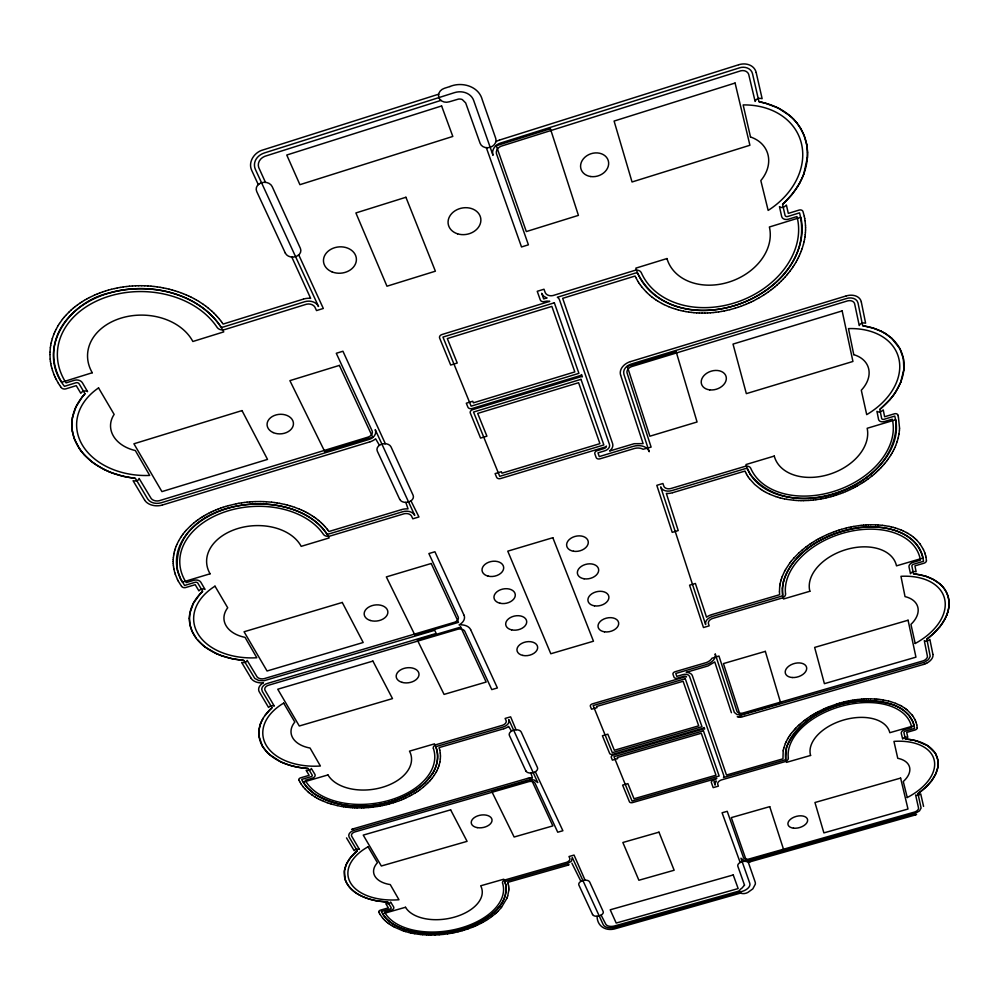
<?xml version="1.0" encoding="UTF-8"?>
<svg xmlns="http://www.w3.org/2000/svg" width="999" height="999" viewBox="0 0 999 999"><rect width="100%" height="100%" fill="white"/><g stroke="black" fill="none" stroke-linecap="round" stroke-linejoin="round"><path stroke-width="1.5" d="M506.168 888.573L505.157 895.891M508.766 889.46L508.766 888.273M805.556 229.957L805.569 227.747M899.55 428.184L898.413 417.045M49.95 354.47L49.987 352.297M440.459 756.056L440.334 758.953M189.385 618.369L189.885 613.224M173.189 561.363L173.239 559.59M71.878 422.802L72.078 429.021M782.454 588.099L782.642 594.605A1.998 1.311 -16.9 0 1 781.056 596.316L712.399 616.47C708.94 617.444 704.62 620.454 705.619 624.562L660.676 486.9C662.349 491.246 668.056 491.795 671.952 490.559L745.304 468.643A2.135 1.486 -17.6 0 1 747.714 469.343L750.249 474.25M805.444 232.292L805.544 230.082M899.45 430.107L899.55 428.284M508.691 890.733L508.766 889.535M807.404 157.417L807.504 152.285M49.987 352.172L50.35 347.727M71.878 422.789L72.103 420.142M173.239 559.49L173.364 557.704M807.404 157.43L803.795 173.963M903.87 369.555L903.421 358.778L899.937 348.788M805.231 234.653L805.431 232.417M779.67 586.838L779.457 591.77M782.454 588.074L783.516 581.543M899.437 430.207L898.988 433.978M903.87 369.568L900.661 382.342M508.691 890.796L507.717 895.841M344.418 871.016L345.229 879.657M440.322 759.028L439.91 761.937M173.376 557.604L173.601 555.819M72.103 420.129L72.49 417.482M804.944 237L805.219 234.765M779.682 586.75L779.907 585.139M50.362 347.602L50.674 345.442M783.191 750.823L782.954 758.828L726.485 775.037L692.344 675.611A8.679 5.519 -14.2 0 0 686.238 672.352L708.079 665.921L714.76 661.925L731.418 712.712M438.536 94.818L438.636 94.193L263.062 149.912C254.458 152.11 247.59 162.063 251.835 170.654L258.279 184.59L258.778 184.153M804.545 239.348L804.919 237.125M344.505 870.454L346.341 864.347L349.575 858.878M173.614 555.719L173.913 553.933M937.761 767.582L937.924 760.426L935.626 753.858M779.919 585.052L780.219 583.428M898.975 434.078L898.201 437.874M50.699 345.317L51.111 343.169M189.885 613.211L193.481 603.059L200.412 593.556M72.502 417.47L75.874 407.055L82.018 397.302M783.204 750.749L783.478 749.387M937.761 767.594L935.738 773.863L931.655 780.706M804.07 241.708L804.532 239.473M173.926 553.833L174.313 552.06M439.897 762.012L439.185 764.909M780.231 583.329L780.606 581.705M948.163 610.564C950.836 600.973 947.514 590.134 939.772 583.853M51.136 343.044L51.648 340.909M803.496 244.056L804.045 241.833M739.447 890.946L614.035 926.098A7.617 4.258 -11.8 0 1 605.894 924.412L601.111 915.109M783.491 749.312L783.828 747.951M786.488 747.764L785.676 758.703A1.823 1.099 -15.5 0 1 784.227 760.177L723.513 777.509A5.457 3.272 -14.2 0 0 723.8 775.536L689.597 676.51A5.782 3.684 -14.2 0 0 682.829 674.625L676.798 676.385L675.774 673.463L705.968 664.66A12.163 7.805 -14.8 0 0 715.184 653.87L734.327 712.399L736.987 714.56L741.42 715.059L924.512 662.225L928.458 659.59L930.194 656.281L926.972 639.71A1.936 1.199 -19.1 0 1 927.634 638.461L930.144 636.475M948.163 610.564L947.601 612.587M174.338 551.96L174.813 550.187M898.176 437.974L897.09 441.77M780.631 581.618L781.068 579.982M783.516 581.53C792.482 552.122 822.864 535.127 851.285 529.033C878.034 522.839 918.468 528.746 923.526 561.276L913.561 564.235A2.01 1.299 -19.8 0 0 911.9 566.071L913.323 573.076A2.01 1.286 -19.7 0 0 914.447 573.888L925.074 576.061M51.673 340.784L52.273 338.661M803.471 244.181L802.097 248.726M783.853 747.876L785.339 743.581M786.488 747.751L786.9 746.378M174.837 550.087L175.387 548.326M781.093 579.895L781.618 578.246M438.711 766.395L439.16 764.997M947.601 612.599L946.902 614.622M505.157 895.903L503.171 900.773M507.305 897.114L507.692 895.903M52.31 338.536L53.846 334.215M260.414 724.05L259.016 729.907L259.041 736.375M786.912 746.353C804.819 708.041 856.68 692.12 895.329 705.619M897.052 441.883L895.653 445.666M801.26 251.061L802.047 248.851M175.424 548.226L176.061 546.465M781.643 578.159L782.242 576.523M260.427 724.038L260.914 722.752M438.161 767.869L438.686 766.47M803.783 173.976L802.135 178.022M506.818 898.388L507.28 897.177M946.627 615.297L946.89 614.635M800.336 253.371L801.21 251.174M782.279 576.423L784.577 571.328M176.099 546.366L176.823 544.617M900.661 382.367L895.916 391.558M946.627 615.309L945.079 618.681M260.914 722.739L263.137 718.269M438.136 767.956L436.85 770.803M53.884 334.103L54.77 332.018M894.817 447.602L895.616 445.766M506.793 898.451L501.598 907.129M799.325 255.657L800.286 253.484M785.364 743.506L785.976 742.12M802.135 178.047L799.662 183.017M176.86 544.53L178.596 540.983M54.82 331.905L55.794 329.857M893.905 449.525L894.767 447.702M798.238 257.942L799.275 255.781M786.013 742.045L787.474 739.21M892.919 451.436L893.855 449.625M797.065 260.202L798.176 258.054M55.857 329.745L58.142 325.599M945.079 618.693L942.307 623.351M436.088 772.264L436.813 770.891M502.522 901.985L503.171 900.786M784.627 571.241L785.514 569.605M799.65 183.029L797.364 186.913M891.857 453.346L892.856 451.536M795.803 262.437L797.002 260.314M178.646 540.884L180.707 537.412M432.629 773.313C437.312 765.796 439.148 756.218 436.138 747.739A1.911 1.211 -8.8 0 1 437.437 746.191L502.884 727.097C506.043 726.285 510.227 723.351 508.791 719.605L537.799 782.604L533.953 779.919L527.659 780.144L354.295 830.294C351.473 830.906 347.352 833.815 349.138 837.125L357.018 850.361A1.836 1.086 -7.3 0 1 356.705 851.423L353.171 854.669M436.039 772.339L434.353 775.124M785.564 569.517L789.972 562.799M787.524 739.135L788.336 737.749M502.509 901.997L500.187 905.569M794.467 264.648L795.741 262.55M890.721 455.232L891.795 453.446M58.204 325.487L59.453 323.514M432.617 773.326L425.224 782.567M788.386 737.674L789.26 736.3M797.352 186.925L791.995 194.405M895.903 391.571L893.718 394.805M889.51 457.105L890.658 455.332M793.056 266.833L794.405 264.76M180.769 537.312L181.893 535.651M789.31 736.226L790.246 734.852M942.294 623.364L939.909 626.635M59.528 323.414L62.35 319.455M434.303 775.199L432.342 777.934M791.57 268.981L792.981 266.945M888.223 458.953L889.435 457.205M264.772 715.759L270.479 709.215M181.955 535.564L183.154 533.928M893.705 394.817L892.532 396.391M790.296 734.777L791.295 733.416M790.009 271.104L791.483 269.093M886.875 460.789L888.161 459.053M349.575 858.878L350.387 857.816M931.642 780.706L926.323 786.737L919.005 792.844M500.174 905.581L498.326 907.904M790.034 562.712L791.27 561.138M892.519 396.403L889.984 399.525M788.373 273.202L789.922 271.216M885.464 462.587L886.8 460.876M791.358 733.341L793.606 730.581M183.229 533.841L184.503 532.217M431.231 779.32L432.28 778.009M939.909 626.635L933.528 633.528M62.438 319.355L63.936 317.482M82.03 397.29L82.655 396.528M791.982 194.418L784.802 202.21M500.611 908.341L501.548 907.192M791.333 561.051L794.068 557.854M786.663 275.262L788.273 273.314M883.978 464.373L885.389 462.687M350.824 857.279L353.159 854.682M82.655 396.516L84.316 394.63A2.423 1.786 2.6 0 0 84.515 392.907L79.071 383.778A2.435 1.798 2.9 0 0 75.862 382.792L64.46 386.338C34.903 348.713 69.68 301.211 109.815 292.857C148.489 282.018 196.403 291.808 220.354 326.099A2.423 1.873 -1.1 0 0 223.414 326.985L304.633 301.748C309.553 300.175 316.084 301.536 318.531 306.493L255.444 169.505A15.422 12.787 -1.1 0 1 264.435 152.934L454.52 92.632A15.41 13.087 -11.8 0 1 473.651 100.4L493.019 155.307C491.096 149.9 495.604 144.38 500.699 142.994L739.335 67.895C744.305 66.059 751.273 68.069 752.522 73.739L758.716 100.674A2.547 2.048 -25.9 0 0 760.227 102.023L761.962 102.373M184.578 532.13L185.926 530.544M430.07 780.681L431.181 779.382M64.023 317.382L65.622 315.547M889.984 399.538L880.681 408.641A2.185 1.523 -21.6 0 0 879.969 410.202L881.655 418.431A2.185 1.511 -21.5 0 0 884.04 419.293L894.767 416.084L896.003 421.516M784.877 277.272L786.563 275.362M882.429 466.133L883.903 464.473M498.314 907.916L492.719 913.486M500.549 908.403L498.439 910.713M793.668 730.506L794.854 729.183M186.001 530.457L190.672 525.711M430.007 780.743L427.547 783.328M794.143 557.767L798.75 553.084M783.041 279.258L784.789 277.385M880.818 467.869L882.342 466.233M65.709 315.447L69.231 311.825M794.917 729.108L796.153 727.784M200.424 593.543L201.985 591.957A2.16 1.474 -2.8 0 0 202.235 590.534L197.814 583.104A2.173 1.486 -2.7 0 0 194.992 582.342L184.615 585.464L180.594 578.858L177.51 570.292M879.145 469.567L880.731 467.957M781.131 281.194L782.941 279.358M796.228 727.722L797.527 726.423M497.265 911.875L498.376 910.776M877.422 471.241L879.058 469.655M779.145 283.092L781.018 281.293M425.199 782.579C395.891 808.666 347.864 814.722 314.161 793.668M427.472 783.403L423.301 787.15M797.602 726.348L798.95 725.062M784.789 202.223L783.478 203.446A2.423 1.873 -23.6 0 0 782.754 205.332L785.064 215.372A2.41 1.848 -23.4 0 0 787.774 216.483L799.562 212.849C820.391 296.129 677.884 350.125 638.036 274.013A2.36 1.823 -17.3 0 0 635.302 273.102L557.355 297.265A7.03 5.457 -13.9 0 1 559.477 299.787L609.465 444.48A6.556 4.733 -14.1 0 1 604.745 450.836L597.976 452.884L599.275 456.58L633.129 446.391A13.561 9.703 -14.9 0 1 649.2 451.735L623.888 374.225C622.477 369.405 627.022 365.197 631.306 364.023L846.528 298.501C850.661 297.053 856.905 298.102 858.016 303.022L862.487 324.862A2.285 1.648 -22.8 0 0 863.785 325.936L873.188 328.109L881.23 331.306M270.479 709.203L271.403 708.366A2.01 1.299 -5.2 0 0 271.678 707.105L262.287 691.345C260.177 687.624 264.273 684.128 267.632 683.366L436.201 633.453L434.69 630.307L264.036 680.731L258.853 680.531L254.807 678.446L244.243 661.063A2.073 1.361 -4.3 0 0 242.72 660.277L232.068 658.678L221.578 655.694M496.041 913.024L497.202 911.937M69.331 311.725L71.154 310.027M932.879 634.128L933.516 633.528M875.624 472.877L877.322 471.328M798.838 552.996L802.185 550.037M777.11 284.952L779.045 283.192M799.038 724.987L800.436 723.726M932.866 634.128L930.156 636.475M190.759 525.636L194.193 522.664M494.755 914.147L495.979 913.086M71.254 309.927L73.164 308.279M873.788 474.488L875.536 472.964M775.024 286.75L777.01 285.04M715.259 779.482L713.423 780.219A2.722 1.636 -14.1 0 0 711.35 782.504L713.174 787.637L718.381 786.138L717.682 784.04A5.432 3.247 -14.3 0 1 721.403 779.932L784.827 761.7A4.57 2.735 -15.5 0 0 788.348 758.166M800.524 723.663L803.583 721.128M298.251 255.319L298.751 254.92L323.314 308.466L316.533 310.577L314.847 307.018A7.218 5.632 -4.2 0 0 306.568 304.195L224.575 329.633A6.056 4.683 -1.1 0 1 217.295 327.647A8.766 6.768 -1.1 0 1 216.97 327.173A84.403 63.811 1.3 0 0 105.057 297.552A84.403 63.811 1.3 0 0 65.022 381.206L66.071 382.867L74.525 380.244A6.081 4.508 2.9 0 1 82.318 382.617L87.575 391.645A3.934 2.897 2.5 0 0 81.806 392.132L80.782 393.244L76.249 385.639L65.747 388.886A3.659 2.697 3.2 0 1 61.314 387.699L61.076 387.387M492.694 913.498C468.581 932.517 434.627 938.211 405.307 929.682M494.692 914.21L492.045 916.345M871.89 476.061L873.688 474.575M802.272 549.949L805.843 547.09M772.864 288.511L774.912 286.85M73.277 308.192L75.25 306.581M423.226 787.212L420.204 789.56M871.79 476.136L867.944 479.083M194.293 522.589L196.066 521.203M770.666 290.222L772.751 288.599M803.671 721.053L805.231 719.854M379.433 445.267L375.599 438.773A5.632 4.158 -6.9 0 1 375.299 439.036L374.662 439.523A5.632 4.158 -6.9 0 1 374.338 439.747L373.638 440.197A5.632 4.158 -6.9 0 1 373.289 440.397L372.54 440.796A5.632 4.158 -6.9 0 1 372.165 440.984L371.378 441.321A5.632 4.158 -6.9 0 1 370.979 441.471L370.13 441.77M75.362 306.493L77.422 304.945M410.964 500.849L418.956 516.958L412.812 518.806L411.438 515.909A6.481 4.595 -8.1 0 0 404.158 513.748L329.982 536.063A5.42 3.821 -5.9 0 1 323.564 534.552A7.842 5.532 -6 0 1 323.301 534.165A75.375 52.348 -4 0 0 224.875 511.875A75.375 52.348 -4 0 0 185.402 581.218L186.264 582.567L193.918 580.269A5.42 3.709 -2.7 0 1 200.762 582.092L205.032 589.435A3.509 2.385 -2.9 0 0 199.862 589.947L198.901 590.871L195.205 584.69L185.739 587.524A3.259 2.223 -2.4 0 1 181.793 586.638L181.593 586.388M805.943 547.015L807.754 545.679M490.609 917.407L491.97 916.408M571.915 863.236L580.931 881.355M196.166 521.128L198.002 519.78M768.406 291.883L770.541 290.309M805.319 719.792L806.93 718.618M418.569 790.721L420.117 789.622M918.993 792.844L918.655 793.094A1.773 1.011 -17.3 0 0 918.056 794.143L921.09 808.054L919.505 810.876L915.246 813.398L749.912 860.314L744.218 860.601L740.946 858.253L749.787 883.303A10.215 5.732 -13.9 0 1 741.907 891.483L615.347 927.222A10.152 5.682 -11.8 0 1 603.259 924.724L572.277 857.467L571.478 861.126L567.457 863.685L506.343 881.168A1.761 1.024 -10.1 0 0 505.107 882.504L505.157 882.616M865.896 480.531L867.831 479.158M77.535 304.857L79.658 303.359M807.866 545.604L809.727 544.293M490.521 917.469L487.587 919.467M766.096 293.481L768.281 291.958M807.017 718.543L810.464 716.208M198.102 519.705L200 518.394M863.798 481.943L865.783 480.606M416.883 791.857L418.481 790.783M511.513 731.106L508.616 726.373A4.795 3.047 -10.3 0 1 508.354 726.573L507.792 726.947A4.795 3.047 -10.3 0 1 507.492 727.135L506.893 727.472A4.795 3.047 -10.3 0 1 506.58 727.647L505.931 727.946A4.795 3.047 -10.2 0 1 505.594 728.096L504.92 728.371A4.795 3.047 -10.2 0 1 504.57 728.496L503.846 728.733M809.827 544.218L811.737 542.944M79.783 303.271L81.968 301.835M535.327 771.777L562.887 830.743L557.729 832.217L534.964 783.054A5.557 3.397 -10.7 0 0 528.896 781.605L354.67 831.98A5.557 3.334 -7.3 0 0 351.586 836.051L359.44 849.462A2.985 1.773 -7.4 0 0 355.045 849.962L354.17 850.686L346.516 837.886M763.736 295.03L765.971 293.569M200.112 518.331L202.06 517.057M861.662 483.316L863.685 482.017M415.147 792.956L416.795 791.92M811.85 542.869L813.798 541.633M810.564 716.146L812.312 715.047M486.014 920.466L487.5 919.53M716.283 778.733L716.832 778.383L632.667 802.559A2.722 1.636 -12.5 0 1 629.445 801.785L622.614 785.114L627.884 783.603L634.028 798.763L715.996 775.212L701.298 733.229L617.295 757.517L617.732 758.591L612.387 760.127L611.301 757.454A2.797 1.723 -12.4 0 1 613.311 755.069L702.846 729.183A2.81 1.736 -14.2 0 1 704.682 729.058L704.145 727.484A2.81 1.736 -14.2 0 1 702.559 728.358L612.986 754.27A2.797 1.723 -12.4 0 1 609.652 753.433L602.409 735.751L607.829 734.178L614.348 750.261L698.713 725.848L683.104 681.268L596.59 706.48L597.052 707.617L591.545 709.215L590.384 706.38A2.885 1.823 -12.2 0 1 592.444 703.858L684.665 676.985A2.897 1.836 -14.2 0 1 686.313 676.822L686.538 676.86A2.885 1.836 -14.2 0 0 683.716 676.311L677.422 678.134A2.897 1.848 -14.1 0 1 674.025 677.197L672.989 674.275A2.897 1.861 -14.1 0 1 675.149 671.715L706.231 662.612A9.241 5.932 -14.8 0 0 711.912 658.254L718.955 656.018L736.987 711.475A5.657 3.509 -15.1 0 0 742.819 713.061L923.138 660.863A5.744 3.521 -18.8 0 0 927.434 656.331L924.312 640.684A3.147 1.948 -19.1 0 0 928.758 640.222L929.857 639.397L932.904 654.37M927.572 662.662L928.183 662.275A4.783 2.922 -18.8 0 0 928.483 662.075L929.045 661.663A4.783 2.922 -18.8 0 0 929.32 661.45L929.844 661.026A4.783 2.922 -18.8 0 0 930.094 660.801L930.569 660.339A4.783 2.935 -18.8 0 0 930.781 660.102L931.205 659.627A4.783 2.935 -18.8 0 0 931.393 659.39L931.742 658.903A4.783 2.935 -18.9 0 0 931.905 658.653L932.192 658.166A4.783 2.935 -18.9 0 0 932.329 657.916L932.554 657.417A4.783 2.935 -18.9 0 0 932.641 657.167L932.804 656.668A4.783 2.935 -18.9 0 0 932.866 656.418L932.954 655.931A4.783 2.935 -18.9 0 0 932.979 655.681L932.991 655.207A4.783 2.935 -18.9 0 0 932.979 654.969L932.916 654.495M763.611 295.117L758.89 297.964M82.093 301.748L84.341 300.362M861.55 483.391L857.279 485.914M202.173 516.995L204.183 515.771M740.159 862.474L722.077 812.774L727.222 811.313L743.556 857.804A5.195 2.96 -14.2 0 0 748.913 859.04L914.622 812.037A5.257 2.985 -17.1 0 0 918.556 808.141L915.621 795.017A2.872 1.648 -17.3 0 0 919.704 794.555L920.703 793.843L923.576 806.405M813.91 541.57L815.908 540.359M415.06 793.019L411.538 795.067M812.412 714.984L814.185 713.923M485.926 920.516L482.717 922.377M84.465 300.287L86.788 298.963M816.021 540.297L818.056 539.135M204.296 515.709L206.368 514.535M814.297 713.86L816.108 712.824M495.879 141.708L496.69 141.246A6.294 5.232 -13.5 0 1 497.127 141.021L498.014 140.622A6.294 5.232 -13.6 0 1 498.476 140.434L499.438 140.085M756.405 299.338L758.753 298.039M855.032 487.15L857.154 485.989M818.169 539.073L820.241 537.949M816.22 712.774L818.081 711.763M926.622 663.186L927.259 662.837M409.677 796.066L411.451 795.117M481.019 923.288L482.629 922.427M86.913 298.888L89.298 297.615M206.481 514.473L208.604 513.336M753.883 300.662L756.268 299.413M852.746 488.336L854.907 487.212M818.181 711.713L824.175 708.791M820.366 537.887L822.464 536.8M409.578 796.116L405.806 797.964M480.931 923.338L477.497 925.024M208.729 513.274L210.889 512.2M89.435 297.552L94.493 295.13M751.323 301.923L753.745 300.724M850.424 489.473L852.622 488.399M822.589 536.75L827.022 534.652M211.014 512.137L213.237 511.101M848.076 490.559L850.299 489.535M748.726 303.109L751.186 301.985M925.611 663.661L926.285 663.348M475.686 925.848L477.397 925.074M403.821 798.863L405.706 798.014M824.275 708.741L826.26 707.879M845.703 491.595L847.951 490.609M213.361 511.051L215.622 510.064M746.103 304.245L748.588 303.172M827.147 534.602L829.345 533.653M473.838 926.647L475.586 925.898M94.63 295.067L97.165 293.993M401.798 799.712L403.721 798.913M826.373 707.829L828.383 706.992M843.306 492.582L845.579 491.645M829.47 533.591L831.705 532.692M471.953 927.409L473.738 926.685M215.747 510.014L218.057 509.09M743.456 305.319L745.966 304.308M399.737 800.536L401.685 799.762M351.561 829.42L352.21 829.158M97.315 293.931L99.9 292.919M924.574 664.085L925.274 663.811M828.496 706.955L837.087 703.895M840.883 493.506L843.181 492.632M568.481 864.984L569.105 864.747M831.83 532.642L834.078 531.793M471.853 927.447L468.106 928.833M915.958 814.722L916.595 814.485M740.771 306.318L743.306 305.369M218.182 509.04L220.529 508.166M397.652 801.31L399.625 800.574M100.05 292.857L102.672 291.908M838.436 494.38L840.758 493.556M834.202 531.743L836.475 530.931M395.529 802.047L397.54 801.348M738.074 307.255L740.634 306.368M630.319 361.663L629.445 361.963A5.657 4.221 -15.8 0 0 629.033 362.125L628.221 362.475A5.657 4.221 -15.8 0 0 627.822 362.662L627.047 363.074A5.657 4.221 -15.7 0 0 626.673 363.286L625.936 363.748A5.657 4.221 -15.7 0 0 625.586 363.986L624.899 364.485A5.657 4.221 -15.7 0 0 624.575 364.747L623.95 365.297A5.657 4.208 -15.7 0 0 623.663 365.584L623.101 366.171A5.657 4.208 -15.6 0 0 622.839 366.471L622.34 367.083A5.657 4.208 -15.6 0 0 622.115 367.395L621.69 368.032A5.644 4.208 -15.6 0 0 621.503 368.369L621.166 369.018A5.644 4.208 -15.6 0 0 621.016 369.355L620.754 370.03A5.644 4.208 -15.6 0 0 620.641 370.367L620.466 371.041A5.644 4.208 -15.6 0 0 620.404 371.391L620.317 372.065A5.644 4.196 -15.6 0 0 620.292 372.402L620.279 373.077A5.644 4.196 -15.6 0 0 620.304 373.401L620.379 374.063A5.644 4.196 -15.5 0 0 620.441 374.388L620.604 375.05M220.667 508.116L223.052 507.292M468.007 928.87L464.16 930.119M835.976 495.204L838.311 494.43M836.6 530.894L838.885 530.132M102.822 291.858L105.494 290.984M711.613 614.672L710.851 614.922A4.97 3.247 -15.3 0 0 710.489 615.059L709.765 615.347A4.958 3.247 -15.2 0 0 709.415 615.496L708.728 615.834A4.958 3.247 -15.2 0 0 708.391 616.008L707.742 616.383A4.958 3.247 -15.2 0 0 707.429 616.57L706.817 616.982A4.958 3.247 -15.2 0 0 706.53 617.195L695.391 583.478L689.572 585.189L703.471 627.534L709.153 625.861L708.378 623.339A5.944 3.871 -15.3 0 1 712.424 618.518L781.717 598.164A4.995 3.259 -16.9 0 0 785.564 594.018M393.381 802.746L395.417 802.085M352.535 829.045L353.234 828.82M923.488 664.447L924.225 664.21M735.351 308.117L737.936 307.305M381.418 911.475L390.01 909.015A1.761 1.011 -8 0 0 391.121 907.616L388.099 902.547A1.773 1.024 -8 0 0 386.863 901.985L386.426 901.96M223.177 507.255L225.599 506.481M567.482 865.309L568.156 865.097M499.662 140.01L738.611 64.785M914.959 815.047L915.633 814.834M303.396 299.101L223.114 324.076L222.078 322.59M833.503 495.966L835.851 495.242M839.023 530.094L841.32 529.383M630.531 361.601L845.991 295.991M162.425 505.007L369.93 441.833M401.523 509.627L328.896 531.518L328.047 530.319M393.269 802.784L389.011 804.02M837.212 703.858L839.31 703.234M105.644 290.934L108.367 290.122M672.639 492.694L744.979 471.066L745.554 472.29M462.15 930.718L464.048 930.156M711.8 614.61L779.657 594.692L779.457 591.858M735.214 308.167L729.869 309.653M503.671 728.783L439.098 747.614L439.41 748.651M225.737 506.443L228.184 505.731M353.409 828.77L526.873 778.583M744.442 716.233L923.313 664.497M567.32 865.359L507.804 882.354L508.066 883.241M831.018 496.678L833.378 496.016M841.458 529.345L846.228 528.046M750.399 861.712L914.797 815.097M839.435 703.196L841.545 702.609M460.127 931.268L462.038 930.743M738.848 64.71L739.847 64.436A6.444 5.257 -26.3 0 1 740.334 64.336L741.32 64.148A6.444 5.257 -26.3 0 1 741.807 64.086L742.781 63.986A6.444 5.257 -26.3 0 1 743.268 63.961L744.243 63.948A6.444 5.257 -26.4 0 1 744.73 63.961L745.679 64.036A6.444 5.257 -26.4 0 1 746.141 64.098L747.065 64.261A6.444 5.257 -26.4 0 1 747.514 64.361L748.401 64.598A6.444 5.257 -26.4 0 1 748.825 64.748L749.662 65.06A6.444 5.245 -26.5 0 1 750.074 65.247L750.861 65.647A6.444 5.245 -26.5 0 1 751.236 65.859L751.96 66.334A6.431 5.245 -26.5 0 1 752.297 66.596L752.959 67.133A6.431 5.245 -26.5 0 1 753.258 67.42L753.845 68.019A6.431 5.245 -26.5 0 1 754.108 68.344L754.607 69.006A6.431 5.232 -26.5 0 1 754.832 69.343L755.244 70.055A6.431 5.232 -26.5 0 1 755.431 70.43L755.756 71.179A6.431 5.232 -26.4 0 1 755.893 71.578L756.131 72.39M108.516 290.072L111.264 289.335M303.621 299.038L304.558 298.788A6.031 4.72 -4.1 0 1 305.02 298.689L305.944 298.514A6.031 4.72 -4.1 0 1 306.418 298.439L307.367 298.339A6.031 4.72 -4.2 0 1 307.829 298.314L308.778 298.276A6.031 4.72 -4.2 0 1 309.253 298.289L310.202 298.326A6.031 4.72 -4.2 0 1 310.664 298.376L291.808 257.093L292.495 257.13M846.215 295.929L847.115 295.692A5.782 4.233 -23 0 1 847.552 295.592L848.426 295.429A5.782 4.233 -23 0 1 848.863 295.367L849.737 295.267A5.782 4.233 -23 0 1 850.174 295.229L851.036 295.204A5.782 4.233 -23 0 1 851.46 295.217L852.297 295.254A5.782 4.233 -23 0 1 852.709 295.292L853.533 295.404A5.782 4.233 -23 0 1 853.92 295.479L854.707 295.667A5.782 4.233 -23.1 0 1 855.082 295.766L855.806 296.016A5.782 4.233 -23.1 0 1 856.168 296.154L856.842 296.466A5.782 4.221 -23.1 0 1 857.167 296.641L857.791 297.015A5.782 4.221 -23.1 0 1 858.091 297.215L858.653 297.64A5.782 4.221 -23.1 0 1 858.915 297.864L859.402 298.351A5.769 4.221 -23.1 0 1 859.627 298.601L860.052 299.126A5.769 4.221 -23.1 0 1 860.239 299.413L860.576 299.975A5.769 4.221 -23.1 0 1 860.726 300.274L860.988 300.886A5.769 4.208 -23.1 0 1 861.101 301.198L861.275 301.86M162.213 505.069L161.351 505.294A5.669 4.021 -1 0 1 160.926 505.394L160.065 505.556A5.669 4.021 -1 0 1 159.64 505.619L158.754 505.719A5.669 4.021 -1 0 1 158.317 505.756L157.43 505.794A5.669 4.021 -0.9 0 1 156.98 505.806L156.094 505.781A5.669 4.021 -0.9 0 1 155.657 505.756L154.77 505.669A5.669 4.021 -0.9 0 1 154.333 505.619L153.471 505.469A5.669 4.021 -0.9 0 1 153.047 505.382L152.21 505.182A5.669 4.021 -0.8 0 1 151.798 505.069L150.986 504.807A5.682 4.033 -0.8 0 1 150.587 504.657L149.825 504.345A5.682 4.033 -0.8 0 1 149.45 504.17L148.739 503.808A5.682 4.033 -0.8 0 1 148.389 503.608L147.727 503.184A5.682 4.033 -0.8 0 1 147.402 502.972L146.803 502.509A5.682 4.033 -0.7 0 1 146.516 502.272L145.979 501.76A5.682 4.033 -0.7 0 1 145.729 501.498L145.267 500.961A5.682 4.033 -0.7 0 1 145.055 500.686L144.655 500.099M228.321 505.694L236.114 503.833M401.723 509.577L402.572 509.353A5.407 3.846 -8 0 1 402.984 509.253L403.821 509.103A5.407 3.846 -8 0 1 404.245 509.028L405.082 508.941A5.407 3.846 -8 0 1 405.507 508.903L406.356 508.866A5.407 3.846 -8.1 0 1 406.78 508.853L407.617 508.878A5.407 3.846 -8.1 0 1 408.042 508.903L405.831 502.397M672.439 492.744L671.603 492.969A5.32 3.721 -15.5 0 1 671.203 493.056L670.379 493.206A5.32 3.721 -15.5 0 1 669.979 493.269L669.155 493.369A5.32 3.721 -15.5 0 1 668.743 493.406L667.931 493.444A5.32 3.721 -15.4 0 1 667.532 493.444L666.733 493.419A5.32 3.721 -15.4 0 1 666.333 493.394L678.221 530.569L672.227 532.355L656.805 485.339L662.936 483.504L663.91 486.413A6.394 4.495 -15.5 0 0 670.641 488.598L744.854 466.433A5.345 3.721 -17.6 0 1 750.611 468.019A7.717 5.382 -17.5 0 1 750.786 468.406A75.025 52.198 -19.7 0 0 836.138 490.659A75.025 52.198 -19.7 0 0 892.582 420.679L892.244 419.205L884.34 421.566A5.445 3.771 -21.5 0 1 878.558 419.468L876.972 411.351A3.559 2.473 -21.5 0 0 882.005 410.901L883.228 409.89L884.627 416.745L894.48 413.798A3.272 2.26 -21.7 0 1 897.801 414.872L897.901 415.147M828.521 497.34L830.881 496.715M386.8 804.582L388.898 804.045M743.531 716.47L744.267 716.283M527.047 778.533L527.772 778.346M841.658 702.584L843.793 702.035M458.079 931.792L460.015 931.305M749.55 861.925L750.237 861.75M111.426 289.298L114.211 288.624M727.11 310.314L729.72 309.69M826.011 497.927L828.383 497.365M846.353 528.009L848.688 527.46M384.565 805.119L386.675 804.62M843.905 702.01L846.041 701.51M457.967 931.817L453.946 932.716M114.361 288.599L117.17 287.999M724.337 310.914L726.96 310.352M823.501 498.464L825.873 497.964M848.825 527.435L851.16 526.935M846.153 701.473L848.288 701.023M382.305 805.594L384.44 805.144M748.563 862.125L749.225 862M451.86 933.128L453.833 932.741M742.457 716.695L743.181 716.558M848.413 700.998L850.549 700.586M380.045 806.031L382.192 805.619M528.134 778.258L528.846 778.121M851.285 526.91L853.633 526.461M236.251 503.808L238.798 503.321M820.991 498.951L823.363 498.501M721.553 311.426L724.188 310.939M117.333 287.962L120.167 287.437M451.748 933.153L447.652 933.828M850.661 700.561L852.796 700.199M377.759 806.43L379.92 806.056M820.853 498.976L815.958 499.725M853.758 526.436L858.566 525.686M238.948 503.296L241.508 502.884M718.768 311.875L721.403 311.451M120.33 287.412L123.189 286.963M852.921 700.174L855.057 699.862M377.647 806.455L373.176 807.08M241.646 502.859L244.231 502.497M447.552 933.84L443.444 934.377M715.983 312.262L718.618 311.9M123.352 286.938L126.236 286.551M529.208 778.071L529.932 777.971M855.169 699.837L857.304 699.562M741.37 716.845L742.095 716.758M858.703 525.674L861.026 525.387M813.448 500.024L815.821 499.75M244.38 502.485L246.965 502.185M370.879 807.342L373.064 807.092M713.199 312.562L715.833 312.275M857.417 699.55L861.762 699.125M126.398 286.538L129.296 286.226M443.331 934.39L439.223 934.764M861.163 525.374L863.473 525.149M810.938 500.274L813.311 500.049M247.115 502.16L249.713 501.923M368.569 807.554L370.754 807.354M710.426 312.799L713.061 312.587M129.458 286.214L132.368 285.989M863.611 525.137L865.921 524.962M808.453 500.449L810.813 500.287M368.456 807.554L363.961 807.829M249.85 501.91L252.46 501.735M530.294 777.934L531.018 777.884M861.875 699.125L863.973 698.988M740.296 716.932L741.008 716.882M439.11 934.764L435.002 934.989M707.654 312.962L710.277 312.812M132.53 285.976L135.452 285.814M866.046 524.962L868.343 524.85M808.316 500.462L803.496 500.624M252.597 501.723L255.207 501.61M864.098 698.975L866.17 698.888M704.894 313.049L707.504 312.974M361.663 807.904L363.848 807.841M135.614 285.814L138.536 285.726M868.468 524.837L870.741 524.787M434.902 934.989L430.831 935.052M597.065 916.245C597.177 926.772 606.468 931.655 615.933 928.533L740.646 893.056M255.357 501.598L260.702 501.548M866.295 698.888L868.356 698.85M585.077 880.169L574.05 855.082L568.98 856.53L569.855 858.491A5.295 3.097 -11.1 0 1 566.508 862.349L505.494 879.794A4.396 2.547 -10.1 0 0 502.522 883.029M361.551 807.904L357.093 807.904M530.894 773.064L532.43 777.884M531.368 777.871L532.08 777.871M702.147 313.074L704.745 313.049M138.699 285.726L141.633 285.714M870.878 524.775L875.499 524.837M739.248 716.945L739.947 716.945M516.046 729.782L510.626 716.832L505.119 718.431L506.168 720.766A5.769 3.671 -10.2 0 1 502.647 725.237L436.451 744.567A4.795 3.009 -8.8 0 0 433.329 748.301M801.048 500.624L803.371 500.636M868.468 698.838L870.504 698.85M428.758 935.027L430.719 935.052M699.412 313.012L701.997 313.062M141.796 285.726L144.718 285.789M260.851 501.548L263.436 501.61M798.613 500.561L800.923 500.624M870.629 698.85L874.749 699.013M384.715 443.668L385.339 443.681L342.932 351.236L336.288 353.284L372.215 431.093A6.781 5.007 -6.8 0 1 368.419 437L159.153 500.749A6.818 4.858 -0.9 0 1 151.161 498.489L139.111 478.446A3.746 2.685 -0.1 0 1 134.815 480.944L133.092 480.756L144.568 499.962M354.82 807.829L356.968 807.904M426.698 934.952L428.646 935.027M144.88 285.801L147.802 285.939M696.69 312.887L699.263 313.012M263.586 501.61L266.171 501.748M875.624 524.837L877.834 524.95M796.203 500.437L798.488 500.561M352.56 807.716L354.695 807.829M426.585 934.952L422.627 934.702M264.723 182.28L265.447 182.317L258.704 167.47A11.563 9.578 -1.1 0 1 264.747 156.331L440.921 100.412L440.422 99.975M386.401 901.96L376.261 900.723M487.037 147.74L486.338 147.702L521.515 246.965L528.409 244.817L496.428 153.559A7.53 6.244 -13.6 0 1 501.011 146.229L740.821 70.792A7.705 6.269 -26 0 1 748.676 74.276L755.119 101.448A4.133 3.322 -25.8 0 1 760.401 98.364L762.137 98.689L756.181 72.59M738.224 716.882L738.898 716.932M266.308 501.748L271.578 502.197M350.312 807.554L352.435 807.716M147.964 285.951L150.886 286.164M877.959 524.95L882.417 525.349M874.862 699.013L876.835 699.163M693.993 312.675L696.553 312.874M793.818 500.262L796.078 500.437M348.077 807.342L350.187 807.542M420.616 934.515L422.515 934.689M876.947 699.163L878.883 699.362M151.049 286.176L153.946 286.463M691.32 312.4L693.855 312.662M793.693 500.249L786.825 499.338M303.846 768.081L307.192 768.393A1.936 1.211 -6.2 0 1 308.591 769.08L312.175 775.087A1.923 1.199 -6.3 0 1 311.014 776.698L301.735 779.407L302.422 780.868M133.554 478.096L134.128 478.159A2.298 1.648 -0.1 0 1 135.876 479.145L147.702 499.001C150.524 503.271 156.493 504.17 161.126 502.797L368.843 439.523C372.989 438.511 377.285 434.09 375.237 429.62L414.747 515.409C412.487 511.163 406.78 510.501 402.572 511.763L329.058 533.903A2.173 1.523 -5.9 0 1 326.361 533.229C291.983 483.191 170.28 498.588 177.497 570.267M418.631 934.277L420.517 934.502M302.897 767.981L303.833 768.081M345.866 807.092L347.964 807.329M271.716 502.21L274.25 502.522M154.108 286.488L157.005 286.85M878.983 699.375L880.893 699.612M133.529 478.096L123.252 476.273M302.884 767.969L298.226 767.269M882.529 525.362L884.652 525.636M688.673 312.05L691.183 312.387M418.531 934.265L414.747 933.703M343.681 806.78L345.754 807.067M737.237 716.745L737.886 716.845M274.4 502.534L276.91 502.897M881.006 699.625L882.879 699.912M910.726 739.66L906.28 739.123A1.836 1.086 -17.7 0 1 905.269 738.473L903.92 732.629A1.836 1.086 -17.7 0 1 905.444 731.068L914.56 728.446L914.372 727.022M157.168 286.875L160.04 287.312M884.777 525.661L889.035 526.386M686.051 311.626L688.536 312.038M341.521 806.43L343.569 806.767M910.738 739.66L911.5 739.797M277.048 502.922L279.545 503.346M160.19 287.337L163.049 287.849M911.513 739.797L912.287 739.934M882.979 699.924L888.586 701.098M412.837 933.353L414.635 933.69M341.408 806.418L337.275 805.594M298.214 767.269L293.694 766.308M784.552 498.913L786.7 499.313M683.466 311.139L685.913 311.601M912.299 739.934L916.033 740.759M376.248 900.723C363.873 898.338 349.812 892.444 345.229 879.669M279.683 503.371L284.703 504.433M163.199 287.874L166.034 288.461M410.964 932.966L412.737 933.341M782.329 498.426L784.44 498.888M889.147 526.411L891.158 526.848M680.906 310.577L683.328 311.114M761.987 102.385L765.396 103.197M166.184 288.499L168.981 289.148M409.115 932.542L410.864 932.954M337.175 805.569L331.156 804.008M123.227 476.273L112.325 472.989M293.681 766.308L289.323 765.122M780.132 497.877L782.205 498.401M891.27 526.873L893.231 527.372M284.84 504.458L287.237 505.057M678.396 309.94L680.781 310.539M409.016 932.517L405.532 931.58M169.143 289.186L171.903 289.91M888.685 701.123L890.409 701.585M916.046 740.771L927.484 745.591L935.052 752.909M765.409 103.209L778.159 108.017L789.872 115.747M287.375 505.094L289.735 505.744M893.343 527.397L895.279 527.947M777.984 497.277L780.019 497.852M675.911 309.228L678.259 309.902M172.065 289.947L174.788 290.734M890.496 701.61L895.579 703.321M289.872 505.781L292.195 506.493M403.796 931.043L405.444 931.555M775.861 496.615L777.871 497.24M925.086 576.061L925.861 576.311M289.31 765.109L283.554 763.049M329.183 803.383L331.044 803.97M895.379 527.971L897.264 528.571M174.95 290.784L177.635 291.646M673.476 308.454L675.786 309.19M925.873 576.311L933.153 579.37L939.759 583.841M292.32 506.543L294.605 507.305M405.282 929.669C395.691 926.51 385.926 920.953 381.418 911.5M402.098 930.469L403.708 931.006M327.247 802.721L329.083 803.358M177.785 291.696L180.444 292.62M775.761 496.578L769.804 494.28M897.364 528.608L901.086 529.982M671.078 307.605L673.351 308.404M294.73 507.342L299.288 509.09M220.667 655.369L221.566 655.694M402.01 930.431L394.268 927.047M327.148 802.697L323.514 801.273M180.594 292.67L183.204 293.669M112.3 472.989L109.191 471.753M220.654 655.356L216.271 653.533M668.731 306.693L670.953 307.555M183.354 293.718L185.914 294.78M895.666 703.358L900.286 705.444M283.529 763.036L281.206 762.025M109.178 471.753L104.158 469.455M668.606 306.643L664.185 304.658M901.185 530.019L902.909 530.769M299.413 509.14L301.561 510.052M321.715 800.486L323.414 801.235M186.064 294.842L188.574 295.954M895.354 705.631L898.301 707.017M769.705 494.23L766.021 492.445M301.673 510.114L303.771 511.088M216.259 653.533L205.344 647.152M280.444 761.663L281.194 762.012M903.009 530.819L906.405 532.492M319.955 799.662L321.616 800.449M188.711 296.016L191.184 297.202M280.432 761.663L269.231 754.332M303.883 511.138L305.931 512.162M881.243 331.318L884.49 333.067M104.146 469.455L94.905 463.998M661.987 303.534L664.06 304.595M318.256 798.788L319.867 799.612M191.321 297.265L193.731 298.514M306.044 512.225L308.029 513.286M900.374 705.494L901.747 706.243M898.313 707.03L901.048 708.578M316.596 797.889L318.169 798.75M764.21 491.446L765.921 492.395M193.868 298.576L196.216 299.887M392.844 926.26L394.193 927.01M661.875 303.471L657.767 301.111M906.493 532.542L908.054 533.429M308.142 513.349L310.065 514.473M196.341 299.95L198.639 301.311M314.997 796.94L316.508 797.839M901.822 706.281L904.495 707.954M391.471 925.436L392.769 926.223M884.502 333.067L885.276 333.529M762.449 490.397L764.11 491.383M908.141 533.491L911.175 535.452M310.177 514.535L312.05 515.696M885.289 333.541L891.682 338.286M198.764 301.386L203.297 304.345M314.91 796.89L311.963 794.942M391.408 925.399L388.886 923.713M655.744 299.8L657.654 301.036M901.061 708.591L903.571 710.289M760.751 489.285L762.362 490.334M312.15 515.759L313.961 516.97M653.783 298.426L655.631 299.725M94.056 463.386L94.893 463.986M760.664 489.223L754.595 484.365L749.512 478.696M904.57 707.991L905.781 708.853M314.061 517.032L315.809 518.281M203.409 304.433L205.519 305.944M94.043 463.386L91.558 461.513M911.263 535.501L912.649 536.525M311.888 794.879L309.153 792.794M314.148 793.656L306.805 787.112M387.687 922.801L388.823 923.663M651.885 296.99L653.683 298.351M205.344 647.14L203.321 645.554M315.909 518.356L317.582 519.642M205.632 306.031L207.667 307.605M903.583 710.301L908.803 715.172L912.961 721.99M905.843 708.903L907.005 709.802M912.724 536.588L914.048 537.649M91.546 461.501L84.84 455.357M650.062 295.492L651.785 296.915M386.526 921.865L387.624 922.751M207.78 307.692L211.738 311.064M317.682 519.717L319.293 521.041M203.309 645.554L197.452 639.747M907.067 709.852L912.124 715.059M307.842 791.683L309.078 792.744M789.884 115.759L791.445 117.145M914.11 537.712L915.371 538.811M649.962 295.417L646.603 292.345M319.38 521.116L320.929 522.489M385.439 920.891L386.476 921.815M269.218 754.32L267.108 752.297M891.682 338.299L899.937 348.788M307.779 791.62L305.407 789.335M211.838 311.151L213.661 312.862M791.458 117.158L793.681 119.331M321.016 522.564L322.49 523.963M915.434 538.873L916.632 540.022M384.403 919.892L385.377 920.841M213.761 312.949L215.497 314.697M322.577 524.05L323.976 525.486M646.515 292.257L641.982 287.188M916.695 540.084L919.979 543.868M383.429 918.88L384.353 919.842M793.693 119.343L797.065 123.227M267.108 752.284L262.475 746.203M215.584 314.797L217.245 316.583M84.166 454.632L84.828 455.344M305.344 789.272L303.234 786.887M324.063 525.561L325.387 527.035M84.166 454.62L81.056 450.874M217.345 316.695L218.918 318.519M382.517 917.831L383.379 918.818M306.793 787.1L302.435 780.881M325.462 527.122L326.723 528.621M219.006 318.619L220.504 320.479M382.467 917.769L380.169 914.547M326.798 528.696L327.984 530.232M303.184 786.812L301.336 784.315M797.065 123.239L800.524 128.259M640.596 285.377L641.907 287.1M220.592 320.579L222.003 322.477M80.494 450.099L81.056 450.861M195.966 637.861L192.095 631.256L190.035 624.924M912.174 715.122L912.949 716.208M748.413 477.172L749.45 478.621M920.029 543.943L923.413 549.487M79.932 449.325L80.482 450.087M639.285 283.504L640.521 285.277M181.531 586.301L178.421 581.393M251.186 678.346L251.511 678.833A5.12 3.347 -4.7 0 0 251.698 679.058L252.085 679.495A5.12 3.347 -4.7 0 0 252.297 679.707L252.759 680.119A5.12 3.347 -4.7 0 0 253.009 680.319L253.521 680.694A5.107 3.347 -4.7 0 0 253.796 680.868L254.383 681.206A5.107 3.347 -4.7 0 0 254.683 681.368L255.307 681.655A5.107 3.347 -4.8 0 0 255.632 681.793L256.306 682.042A5.107 3.347 -4.8 0 0 256.656 682.167L257.367 682.367A5.107 3.334 -4.8 0 0 257.73 682.454L258.479 682.617A5.107 3.334 -4.8 0 0 258.853 682.679L259.628 682.779A5.107 3.334 -4.8 0 0 260.015 682.829L260.801 682.879A5.107 3.334 -4.8 0 0 261.201 682.891L261.988 682.891A5.107 3.334 -4.9 0 0 262.387 682.891L263.436 682.816L262.637 683.304A5.082 3.309 -5 0 0 262.35 683.491L261.788 683.903A5.082 3.309 -5 0 0 261.526 684.103L261.039 684.54A5.082 3.309 -4.9 0 0 260.801 684.765L260.377 685.227A5.082 3.309 -4.9 0 0 260.177 685.464L259.815 685.951A5.082 3.309 -4.9 0 0 259.64 686.188L259.353 686.688A5.082 3.309 -4.9 0 0 259.228 686.95L259.003 687.462A5.082 3.309 -4.9 0 0 258.916 687.712L258.778 688.236A5.082 3.309 -4.9 0 0 258.729 688.498L258.666 689.023A5.082 3.309 -4.9 0 0 258.654 689.285L258.666 689.797A5.082 3.309 -4.9 0 0 258.691 690.059L258.791 690.571A5.082 3.297 -4.9 0 0 258.853 690.821L259.016 691.32A5.07 3.297 -4.9 0 0 259.128 691.57L268.556 707.442L269.493 706.605A3.272 2.11 -5.2 0 1 274.3 706.106L264.947 690.122A6.081 3.959 -5.1 0 1 268.132 685.364L457.917 629.195A6.081 4.058 -9.4 0 1 464.672 631.031L491.783 689.597L497.39 687.961L470.666 629.695M59.69 385.377L61.001 387.287M79.396 448.539L79.92 449.313M79.383 448.526L74.65 439.485M747.402 475.611L748.363 477.097M750.261 474.263C790.559 526.585 898.75 487.662 896.003 421.541M912.999 716.271L914.397 718.581M638.049 281.593L639.21 283.404M301.286 784.24L299.712 781.655M58.404 383.329L59.628 385.264M935.052 752.921L935.613 753.845M251.111 678.234L241.671 662.449L243.207 662.574A3.359 2.223 -4.3 0 0 247.178 660.426L257.093 676.897A6.144 4.021 -4.8 0 0 264.173 678.658L454.67 622.202A6.131 4.121 -9.2 0 0 458.304 617.245L428.883 553.558L434.915 551.76L463.973 615.122M800.536 128.272L804.095 135.489L806.618 144.181M746.465 474.013L747.352 475.536M637.986 281.493L635.851 277.635M58.329 383.216L56.069 379.133M379.52 913.411L380.132 914.485M262.462 746.203L259.041 736.375M470.604 629.57L470.329 629.083A5.07 3.384 -9.5 0 0 470.179 628.846L469.842 628.383A5.07 3.384 -9.5 0 0 469.667 628.171L469.255 627.747A5.07 3.384 -9.5 0 0 469.043 627.547L468.568 627.147A5.07 3.384 -9.5 0 0 468.319 626.96L467.794 626.61A5.07 3.397 -9.5 0 0 467.52 626.448L466.933 626.136A5.07 3.397 -9.5 0 0 466.62 625.998L465.984 625.736A5.07 3.397 -9.5 0 0 465.659 625.611L464.985 625.399A5.07 3.397 -9.5 0 0 464.635 625.299L463.923 625.137A5.07 3.397 -9.5 0 0 463.548 625.062L462.812 624.949A5.082 3.397 -9.4 0 0 462.425 624.912L461.663 624.85A5.082 3.397 -9.4 0 0 461.276 624.825L460.489 624.825A5.082 3.397 -9.4 0 0 460.089 624.825L459.053 624.887L459.89 624.387A5.095 3.422 -9.3 0 0 460.202 624.2L460.789 623.776A5.095 3.422 -9.4 0 0 461.063 623.563L461.6 623.114A5.095 3.422 -9.4 0 0 461.85 622.889L462.325 622.402A5.095 3.422 -9.4 0 0 462.549 622.165L462.949 621.665A5.095 3.422 -9.4 0 0 463.136 621.403L463.486 620.891A5.095 3.422 -9.4 0 0 463.636 620.616L463.911 620.092A5.095 3.434 -9.4 0 0 464.023 619.817L464.21 619.28A5.107 3.434 -9.4 0 0 464.298 619.005L464.41 618.456A5.107 3.434 -9.4 0 0 464.448 618.181L464.498 617.632A5.107 3.434 -9.4 0 0 464.498 617.37L464.46 616.82A5.107 3.434 -9.4 0 0 464.423 616.558L464.298 616.033A5.107 3.434 -9.4 0 0 464.223 615.771L464.023 615.247M745.591 472.377L746.415 473.926M177.522 579.67L178.371 581.293M299.013 780.281L299.675 781.58M378.933 912.249L379.483 913.348M914.435 718.643L915.009 719.804M55.045 376.998L56.006 379.021M635.789 277.522L635.089 276.036L562.674 298.326L612.624 443.656A9.828 7.093 -14.1 0 1 609.552 451.036L634.14 443.706L643.106 443.606L620.654 375.199M177.472 579.582L175.312 574.375M298.926 780.107L298.888 780.019A2.885 1.786 -6.1 0 1 300.587 777.834L309.141 775.336L306.144 770.329L307.58 770.429A3.147 1.961 -6.2 0 0 311.338 768.481L314.935 774.375A4.82 2.997 -6.3 0 1 312.113 778.283L305.244 780.294L305.869 781.38A66.783 41.758 -7.4 0 0 386.438 801.098A66.783 41.758 -7.4 0 0 433.404 748.513M923.451 549.562L924.662 552.472M378.908 912.187L378.871 912.099A2.647 1.523 -7.9 0 1 380.457 910.139L388.349 907.879L385.826 903.658L387.125 903.72A2.885 1.661 -8 0 0 390.634 901.997L393.668 906.98A4.421 2.535 -8 0 1 390.946 910.351L384.615 912.162L385.139 913.086A61.264 35.377 -9 0 0 457.867 928.808A61.264 35.377 -9 0 0 502.584 883.203M915.047 719.867L915.559 721.053M54.096 374.837L54.982 376.885M54.058 374.725L52.497 370.442M74.65 439.473L74.026 437.774M912.961 722.015L914.372 726.997M915.584 721.116L916.033 722.327M924.687 552.559L925.174 554.008M74.026 437.762L72.452 431.68M174.75 572.577L175.287 574.288M916.058 722.389L916.77 724.937M51.848 368.206L52.46 370.317M505.157 882.641L505.756 884.964M925.199 554.095L925.611 555.569M897.926 415.234L898.388 416.945M174.725 572.477L173.876 568.918M439.435 748.726L439.772 750.099M51.286 365.971L51.811 368.094M804.257 216.184L802.946 211.426A3.621 2.772 -23.8 0 0 799.175 210.052L788.298 213.399L786.4 205.032L785.077 206.231A3.934 3.034 -23.5 0 1 779.47 206.656L781.668 216.558A6.031 4.633 -23.4 0 0 788.236 219.243L796.952 216.558L797.402 218.356A82.892 64.036 -20.7 0 1 738.036 301.76A82.892 64.036 -20.7 0 1 641.42 272.952A8.529 6.606 -17.2 0 0 641.208 272.477A5.894 4.57 -17.3 0 0 634.665 270.429L552.947 295.567A7.068 5.507 -14 0 1 545.279 292.769L543.993 289.223L537.237 291.308L540.309 299.962A3.521 2.735 -13.6 0 0 544.58 301.511L547.127 301.074A5.869 4.57 -13.8 0 0 547.564 301.149L548.439 301.261A5.869 4.558 -13.8 0 0 548.876 301.311L549.762 301.348L441.933 334.54A3.496 2.697 -9.5 0 0 439.635 338.099L450.674 365.047L457.242 363.037L447.315 338.574L551.873 306.406L574.812 371.915L473.389 402.834L472.739 401.248L466.296 403.221L467.907 407.155A3.384 2.522 -10.3 0 0 472.077 408.529L579.745 375.736A3.397 2.547 -14.1 0 0 581.605 374.563L582.405 376.86A3.384 2.535 -14.1 0 0 580.157 376.935L472.564 409.702A3.372 2.51 -10.3 0 0 470.304 413.024L480.569 438.086L486.913 436.163L477.684 413.411L578.596 382.704L599.924 443.643L501.935 473.201L501.336 471.728L495.104 473.613L496.603 477.272A3.259 2.348 -10.9 0 0 500.611 478.533L604.62 447.177A3.284 2.373 -14.1 0 0 606.231 446.278L606.405 446.091A3.272 2.36 -14.1 0 1 604.27 448.501L597.19 450.661A3.272 2.36 -13.9 0 0 594.842 453.821L596.153 457.53A3.259 2.348 -13.9 0 0 600.062 458.803L634.852 448.364A10.302 7.368 -14.9 0 1 643.131 449.275L651.111 447.102L626.997 372.739A6.768 5.032 -15.8 0 1 631.43 366.658L847.726 300.836A6.918 5.057 -22.8 0 1 854.582 303.534L859.265 325.562A3.709 2.685 -22.8 0 1 864.085 322.952L865.609 323.189L861.313 302.023M750.486 136.938L743.156 104.92A72.215 57.218 -23 0 1 801.485 143.744A72.215 57.218 -23 0 1 768.156 210.414L760.826 180.582A36.938 29.258 -23 0 0 750.461 136.975M508.079 883.303L508.341 884.465M925.623 555.656L925.961 557.155M853.758 354.645L848.476 328.609A65.135 46.366 -21.2 0 1 899.013 359.378A65.135 46.366 -21.2 0 1 866.707 414.635L861.3 390.234A33.317 23.714 -21.1 0 0 853.733 354.67M50.824 363.711L51.261 365.846M804.282 216.308L804.707 218.431M190.035 624.912L189.385 618.369M916.782 724.999L917.207 727.609M439.797 750.174L440.272 753.021M806.618 144.206L806.955 146.179M925.973 557.23L926.435 560.364M505.756 884.977L506.168 888.561M508.354 884.527L508.553 885.701M72.452 431.668L72.078 429.033M173.576 567.07L173.863 568.818M50.45 361.438L50.799 363.586M804.732 218.556L805.057 220.704M806.955 146.191L807.504 152.26M173.351 565.209L173.564 566.97M50.187 359.165L50.437 361.326M805.082 220.829L805.494 225.299M508.566 885.763L508.691 886.95M440.272 753.096L440.459 755.981M917.219 727.684L917.232 727.909A2.76 1.636 -17.9 0 1 915.047 730.007L906.692 732.404L907.804 737.262L906.568 737.162A2.972 1.761 -17.6 0 0 902.659 739.035L901.273 733.391A4.595 2.722 -17.7 0 1 904.944 729.507L911.675 727.572L911.463 726.485A63.674 37.987 -16.7 0 0 843.406 705.681A63.674 37.987 -16.7 0 0 788.323 757.966M50.175 359.041L49.95 354.595M926.435 560.451L926.448 560.689A3.034 1.948 -20 0 1 924.05 563.186L914.922 565.871L916.108 571.703L914.759 571.553A3.259 2.085 -19.7 0 0 910.489 573.701L908.99 566.833A5.032 3.247 -19.8 0 1 913.024 562.35L920.391 560.189L920.166 558.891A69.793 45.28 -18.5 0 0 845.803 532.405A69.793 45.28 -18.5 0 0 785.539 593.768M173.227 563.336L173.351 565.109M508.703 887.012L508.766 888.198M805.506 225.424L805.569 227.622M173.189 561.463L173.227 563.249M243.831 660.364A65.959 44.518 -4.4 0 1 202.685 591.283M135.377 478.309A73.576 53.996 0.3 0 1 85.052 393.831M862.674 325.774A69.593 49.55 -21.2 0 1 879.794 409.365M758.965 101.798A77.148 61.139 -23 0 1 782.529 204.308M308.229 768.468A61.613 39.248 -6.3 0 1 272.065 707.767M387.799 902.035A56.369 33.154 -8.2 0 1 357.342 850.911M913.473 573.788A61.364 38.774 -18.7 0 1 926.847 639.048M905.394 739.06A56.081 32.667 -17 0 1 917.931 793.606M744.517 885.151L741.82 888.236A5.519 3.084 -14 0 0 740.334 892.856A5.519 3.084 -14 0 0 747.814 892.469L752.821 888.873L755.331 884.14A16.846 9.466 -13.9 0 0 755.107 881.855L748.601 863.148A5.607 3.184 -14.1 0 0 742.145 861.662A5.607 3.184 -14.1 0 0 737.824 866.195L744.517 885.151M715.009 783.691L715.147 785.114L713.973 781.755L716.395 781.068L715.009 783.691M98.551 387.912L98.352 388.049A68.856 50.537 0.3 0 0 82.255 444.892A68.856 50.537 0.3 0 0 149.7 475.437L135.34 450.549A35.227 25.849 0.2 0 1 114.148 414.41L98.551 387.912M214.997 586.176L214.822 586.288A61.726 41.671 -4.4 0 0 197.827 633.591A61.726 41.671 -4.4 0 0 256.805 657.754L245.042 637.337A31.581 21.316 -4.4 0 1 227.71 607.779L214.997 586.176M283.666 703.109L283.504 703.209A57.667 36.738 -6.3 0 0 266.233 745.266A57.667 36.738 -6.3 0 0 320.392 766.008L310.052 748.026A29.495 18.794 -6.3 0 1 294.83 722.052L283.666 703.109M368.057 846.79L367.894 846.877A52.76 31.031 -8.2 0 0 350.537 882.891A52.76 31.031 -8.2 0 0 398.963 899.749L390.259 884.577A26.985 15.872 -8.2 0 1 377.435 862.711L368.057 846.79M915.196 643.493L910.938 624.375A29.383 18.556 -18.7 0 0 905.032 596.603L900.961 576.311A57.443 36.289 -18.7 0 1 944.729 599.375A57.443 36.289 -18.7 0 1 915.196 643.493M907.254 797.527L903.271 781.518A26.861 15.647 -17 0 0 897.751 758.303L893.955 741.383A52.497 30.582 -17 0 1 934.177 760.002A52.497 30.582 -17 0 1 907.254 797.527M449.9 86.538L444.393 88.299A8.392 7.155 -11.2 0 0 438.861 97.577A8.392 7.155 -11.2 0 0 449.288 101.798L458.516 99.076A7.03 5.969 -11.8 0 1 462.3 99.563L465.684 102.934L480.107 143.307A8.204 6.856 -13 0 0 490.197 147.29A8.204 6.856 -13 0 0 495.729 138.386L482.255 99.738C478.746 86.151 461.825 81.443 449.9 86.538M441.608 105.956L286.763 155.032L299.912 184.678L452.809 136.438L441.608 105.956M550.387 128.734L496.303 145.754L526.323 231.568L578.421 215.372L550.387 128.734M735.089 83.042L614.085 121.066L632.042 181.98L749.912 145.255L735.089 83.042M405.919 197.265L355.894 212.949L386.963 286.214L435.389 271.191L405.919 197.265M92.27 372.739L61.701 382.255A88.049 66.571 1.3 0 1 107.355 293.581A88.049 66.571 1.3 0 1 223.751 331.893L192.857 341.496A54.633 41.296 1.3 0 0 120.867 318.169A54.633 41.296 1.3 0 0 92.27 372.739M666.97 258.554L635.839 268.144A86.476 66.808 -20.7 0 0 734.877 305.544A86.476 66.808 -20.7 0 0 800.836 217.307L769.38 226.998A53.659 41.446 -20.6 0 1 728.558 282.193A53.659 41.446 -20.6 0 1 666.97 258.554M546.803 297.964L543.668 298.926L541.683 293.294L543.543 296.091L546.803 297.964M339.373 365.409L289.897 380.644L324.875 451.823L372.689 437.262L339.373 365.409M554.333 302.797L442.957 337.075L471.128 406.168L578.908 373.339L554.333 302.797M242.008 410.589L133.916 443.793L161.925 491.608L267.52 459.403L242.008 410.589M580.993 379.333L473.514 412.05L499.725 476.336L603.846 444.942L580.993 379.333M676.086 351.498L627.272 366.346L649.874 436.213L697.065 421.99L676.086 351.498M842.157 310.914L733.016 344.093L746.34 393.631L852.934 361.463L842.157 310.914M210.09 573.788L182.392 582.142A78.634 54.608 -4 0 1 227.11 508.578A78.634 54.608 -4 0 1 329.158 537.937L301.186 546.353A48.801 33.879 -4 0 0 238.037 528.471A48.801 33.879 -4 0 0 210.09 573.788M774.262 456.068L746.003 464.523A78.272 54.446 -19.7 0 0 833.154 493.843A78.272 54.446 -19.7 0 0 895.691 419.755L867.169 428.284A48.564 33.779 -19.7 0 1 828.433 474.6A48.564 33.779 -19.7 0 1 774.262 456.068M431.206 563.498L386.338 576.91L414.997 635.239L458.491 622.352L431.206 563.498M552.834 537.712L507.767 551.161L550.811 653.758L593.468 641.208L552.834 537.712M342.27 602.459L244.068 631.768L267.058 671.003L363.186 642.494L342.27 602.459M460.689 627.097L417.307 639.934L444.068 694.405L486.163 682.042L460.689 627.097M372.902 661.088L277.747 689.223L299.288 725.998L392.495 698.601L372.902 661.088M809.877 591.258L783.528 598.988A72.802 47.228 -18.5 0 1 842.057 531.306A72.802 47.228 -18.5 0 1 923.064 558.041L896.49 565.846A45.18 29.308 -18.5 0 0 846.265 549.537A45.18 29.308 -18.5 0 0 809.877 591.258M327.972 774.937L303.172 782.167A69.668 43.569 -7.4 0 0 390.447 801.81A69.668 43.569 -7.4 0 0 434.503 743.855L409.49 751.148A43.232 27.035 -7.4 0 1 382.267 787.337A43.232 27.035 -7.4 0 1 327.972 774.937M765.334 651.373L723.438 663.586L740.059 714.934L780.743 703.159L765.334 651.373M685.277 678.721L593.144 705.569L612.325 752.659L701.985 726.71L685.277 678.721M908.079 620.229L814.647 647.427L824.4 683.666L915.946 657.155L908.079 620.229M531.48 779.794L491.683 791.295L514.135 837.012L552.859 825.898L531.48 779.794M703.421 730.818L613.973 756.68L632.042 801.036L719.155 776.011L703.421 730.818M450.636 809.852L363.236 835.102L381.331 865.996L467.082 841.345L450.636 809.852M810.589 755.444L786.475 762.362A66.421 39.635 -16.7 0 1 839.972 704.832A66.421 39.635 -16.7 0 1 914.122 725.724L889.809 732.704A41.221 24.588 -16.7 0 0 843.843 719.954A41.221 24.588 -16.7 0 0 810.589 755.444M658.978 832.167L622.864 842.494L638.885 880.256L674.15 870.241L658.978 832.167M405.519 907.267L382.642 913.798A63.911 36.901 -9 0 0 461.501 929.357A63.911 36.901 -9 0 0 503.746 879.22L480.681 885.801A39.66 22.902 -9 0 1 454.557 917.094A39.66 22.902 -9 0 1 405.519 907.267M769.73 806.643L731.305 817.619L746.365 860.676L783.778 850.062L769.73 806.643M900.623 778.084L814.947 802.509L823.9 832.891L907.991 809.028L900.623 778.084M733.229 874.949L610.214 909.789L616.196 923.051L738.161 888.573L733.229 874.949M285.302 253.059L256.718 191.533A8.279 6.793 -1.2 0 1 261.538 182.73A8.279 6.793 -1.2 0 1 272.203 186.638L300.374 248.339A8.029 6.431 -3.1 0 1 295.592 256.681A8.029 6.431 -3.1 0 1 285.302 253.059M399.687 499.313L377.31 451.136A7.268 5.332 -7.4 0 1 381.905 444.093A7.268 5.332 -7.4 0 1 391.059 446.953L413.111 495.267A7.093 5.082 -8.1 0 1 408.566 501.985A7.093 5.082 -8.1 0 1 399.687 499.313M525.849 770.903L509.415 735.514A6.206 3.909 -10.5 0 1 513.648 730.169A6.206 3.909 -10.5 0 1 521.241 732.067L537.437 767.544A6.069 3.746 -10.7 0 1 533.229 772.689A6.069 3.746 -10.7 0 1 525.849 770.903M592.557 914.51L578.883 885.077A5.657 3.247 -11.4 0 1 582.904 880.531A5.657 3.247 -11.4 0 1 589.697 882.005L603.159 911.513A5.544 3.122 -11.6 0 1 599.188 915.896A5.544 3.122 -11.6 0 1 592.557 914.51M332.192 271.953A16.508 13.187 -5.3 0 0 356.393 259.028A16.508 13.187 -5.3 0 0 331.206 249.126A16.508 13.187 -5.3 0 0 332.192 271.953M457.579 233.828A16.521 13.362 -11 0 0 480.819 218.893A16.521 13.362 -11 0 0 455.02 210.801A16.521 13.362 -11 0 0 457.579 233.828M573.526 551.248A10.977 7.58 -12.7 0 0 588.174 541.258A10.977 7.58 -12.7 0 0 570.691 538.411A10.977 7.58 -12.7 0 0 573.526 551.248M488.224 576.161A10.939 7.53 -10.4 0 0 503.658 567.207A10.939 7.53 -10.4 0 0 486.675 563.199A10.939 7.53 -10.4 0 0 488.224 576.161M584.103 578.783A10.814 7.355 -12.8 0 0 598.576 569.043A10.814 7.355 -12.8 0 0 581.393 566.333A10.814 7.355 -12.8 0 0 584.103 578.783M500.024 603.246A10.777 7.305 -10.6 0 0 515.272 594.505A10.777 7.305 -10.6 0 0 498.588 590.659A10.777 7.305 -10.6 0 0 500.024 603.246M594.505 605.844A10.652 7.143 -12.8 0 0 608.803 596.328A10.652 7.143 -12.8 0 0 591.895 593.756A10.652 7.143 -12.8 0 0 594.505 605.844M511.638 629.87A10.614 7.093 -10.8 0 0 526.685 621.316A10.614 7.093 -10.8 0 0 510.277 617.632A10.614 7.093 -10.8 0 0 511.638 629.87M604.495 631.818A10.502 6.943 -12.9 0 0 618.606 622.514A10.502 6.943 -12.9 0 0 601.985 620.054A10.502 6.943 -12.9 0 0 604.495 631.818M522.764 655.419A10.465 6.893 -11 0 0 537.637 647.052A10.465 6.893 -11 0 0 521.503 643.518A10.465 6.893 -11 0 0 522.764 655.419M370.329 620.491A11.913 8.067 -7.3 0 0 387.874 611.975A11.913 8.067 -7.3 0 0 369.83 606.505A11.913 8.067 -7.3 0 0 370.329 620.491M273.177 432.579A13.224 9.803 -3.9 0 0 293.444 424.088A13.224 9.803 -3.9 0 0 274.138 415.584A13.224 9.803 -3.9 0 0 273.177 432.579M709.777 389.885A12.862 9.391 -18 0 0 726.086 376.511A12.862 9.391 -18 0 0 705.444 374.2A12.862 9.391 -18 0 0 709.777 389.885M590.721 176.536A14.261 11.626 -17.7 0 0 608.254 160.589A14.261 11.626 -17.7 0 0 584.89 157.243A14.261 11.626 -17.7 0 0 590.721 176.536M402.01 682.354A11.489 7.53 -8.2 0 0 419.018 674.263A11.489 7.53 -8.2 0 0 401.748 669.268A11.489 7.53 -8.2 0 0 402.01 682.354M477.21 827.622A10.514 6.331 -9.7 0 0 492.007 819.692A10.514 6.331 -9.7 0 0 475.661 816.77A10.514 6.331 -9.7 0 0 477.21 827.622M792.244 677.522A11.026 6.918 -16.4 0 0 806.543 667.17A11.026 6.918 -16.4 0 0 789.048 665.983A11.026 6.918 -16.4 0 0 792.244 677.522M793.481 828.159A10.115 5.832 -15.2 0 0 807.617 819.829A10.115 5.832 -15.2 0 0 792.219 818.069A10.115 5.832 -15.2 0 0 793.481 828.159"/></g></svg>
